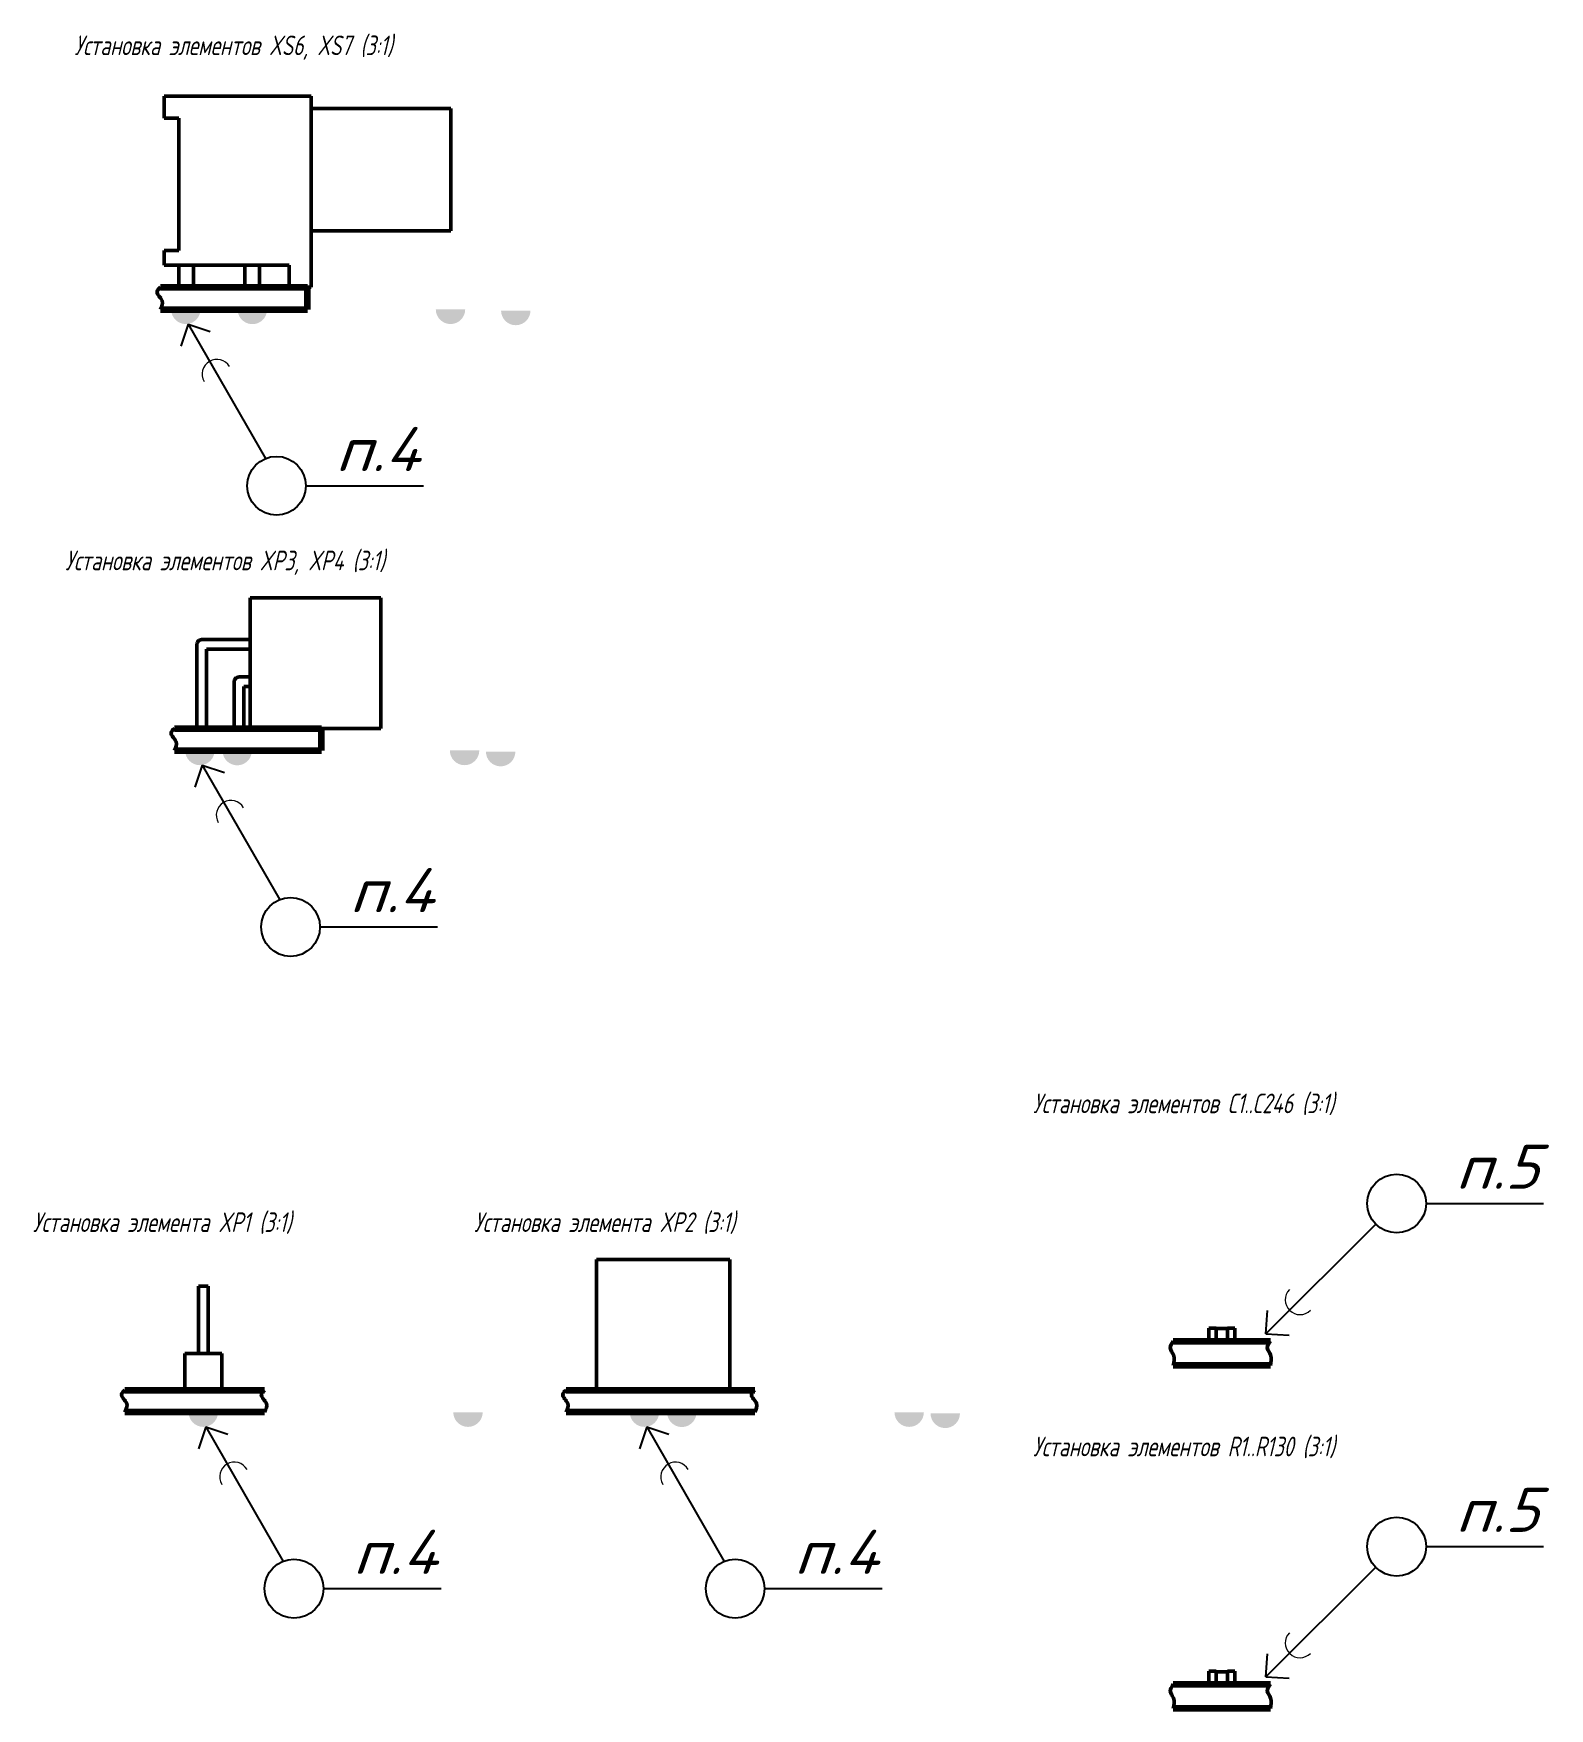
# Model space of a CAD drawing. Header units: millimetres. Extents: x 0 to 936, y 0 to 420.
# Drawn here: x 627.1 to 936.4, y 35.2 to 376.9 of the extents above; entities that cross this region are included whole.
import ezdxf

# ---------------------------------------------------------------- set-up
doc = ezdxf.new("R2010")
doc.units = ezdxf.units.MM
doc.linetypes.add('осевая', pattern=[50.8, 31.75, -6.35, 6.35, -6.35])
doc.styles.get("Standard").update_dxf_attribs({"font": 'gost_a_italic.ttf', "width": 1.3})

msp = doc.modelspace()

# ---------------------------------------------------------------- hatches: boundary and pattern name
h = msp.add_hatch(color=256)
h.dxf.hatch_style = 1
edge = h.paths.add_edge_path()
edge.add_line((655.22, 320.63), (661.22, 320.63))
edge.add_arc((658.22, 320.63), 3, 180, 360, ccw=False)
edge = h.paths.add_edge_path()
edge.add_arc((712.22, 320.63), 3, 180, 360)
edge.add_line((709.22, 320.63), (715.22, 320.63))
h = msp.add_hatch(color=256)
h.dxf.hatch_style = 1
edge = h.paths.add_edge_path()
edge.add_line((668.8, 320.63), (674.8, 320.63))
edge.add_arc((671.8, 320.61), 3, -180.3305, 0.3305, ccw=False)
edge = h.paths.add_edge_path()
edge.add_arc((725.53, 320.39), 3, 180, 360)
edge.add_line((722.53, 320.39), (728.53, 320.39))
h = msp.add_hatch(color=256)
h.dxf.hatch_style = 1
edge = h.paths.add_edge_path()
edge.add_line((658.09, 230.63), (664.09, 230.63))
edge.add_arc((661.09, 230.63), 3, 180, 360, ccw=False)
edge = h.paths.add_edge_path()
edge.add_arc((715.09, 230.63), 3, 180, 360)
edge.add_line((712.09, 230.63), (718.09, 230.63))
h = msp.add_hatch(color=256)
h.dxf.hatch_style = 1
edge = h.paths.add_edge_path()
edge.add_line((665.71, 230.63), (671.71, 230.63))
edge.add_arc((668.71, 230.61), 3, -180.3305, 0.3305, ccw=False)
edge = h.paths.add_edge_path()
edge.add_arc((722.45, 230.39), 3, 180, 360)
edge.add_line((719.45, 230.39), (725.45, 230.39))
at = {"lineweight": 30}
h = msp.add_hatch(color=256, dxfattribs=at)
h.dxf.hatch_style = 1
h.paths.add_polyline_path([(866.03, 110.13), (866.94, 110.13), (866.94, 111.45, -0.258655)])
h.paths.add_polyline_path([(872.22, 110.13), (873.13, 110.13, -0.258654), (872.22, 111.45)])
h = msp.add_hatch(color=256)
h.dxf.hatch_style = 1
edge = h.paths.add_edge_path()
edge.add_line((658.79, 95.63), (664.79, 95.63))
edge.add_arc((661.79, 95.63), 3, 180, 360, ccw=False)
edge = h.paths.add_edge_path()
edge.add_arc((715.79, 95.63), 3, 180, 360)
edge.add_line((712.79, 95.63), (718.79, 95.63))
h = msp.add_hatch(color=256)
h.dxf.hatch_style = 1
edge = h.paths.add_edge_path()
edge.add_line((748.79, 95.63), (754.79, 95.63))
edge.add_arc((751.79, 95.63), 3, 180, 360, ccw=False)
edge = h.paths.add_edge_path()
edge.add_arc((805.79, 95.63), 3, 180, 360)
edge.add_line((802.79, 95.63), (808.79, 95.63))
h = msp.add_hatch(color=256)
h.dxf.hatch_style = 1
edge = h.paths.add_edge_path()
edge.add_line((756.41, 95.63), (762.41, 95.63))
edge.add_arc((759.41, 95.61), 3, -180.3305, 0.3305, ccw=False)
edge = h.paths.add_edge_path()
edge.add_arc((813.15, 95.39), 3, 180, 360)
edge.add_line((810.15, 95.39), (816.15, 95.39))
h = msp.add_hatch(color=256, dxfattribs=at)
h.dxf.hatch_style = 1
h.paths.add_polyline_path([(866.03, 40.13), (866.94, 40.13), (866.94, 41.45, -0.258655)])
h.paths.add_polyline_path([(872.22, 40.13), (873.13, 40.13, -0.258654), (872.22, 41.45)])

# ---------------------------------------------------------------- linework, layer by layer
at = {"linetype": 'осевая', "lineweight": 50, "ltscale": 100}
for p, q in [((683.78, 364.13), (653.78, 364.13)), ((653.78, 364.13), (653.78, 359.63)), ((683.78, 364.13), (683.78, 361.58)), ((653.78, 359.63), (656.78, 359.63)), ((656.78, 332.63), (656.78, 359.63)), ((683.78, 361.58), (712.28, 361.58)), ((683.78, 361.58), (683.78, 336.68)), ((712.28, 361.58), (712.28, 336.68)), ((712.28, 336.68), (683.78, 336.68)), ((683.78, 336.68), (683.78, 325.13)), ((653.78, 329.63), (653.78, 332.63)), ((653.78, 332.63), (656.78, 332.63)), ((679.28, 329.63), (653.78, 329.63)), ((656.78, 325.13), (656.78, 329.63)), ((659.78, 325.13), (659.78, 329.63)), ((670.28, 325.13), (670.28, 329.63)), ((673.28, 325.13), (673.28, 329.63)), ((679.28, 325.13), (679.28, 329.63)), ((656.78, 325.13), (659.78, 325.13)), ((670.28, 325.13), (673.28, 325.13)), ((683.78, 325.13), (679.28, 325.13)), ((671.35, 235.13), (671.35, 261.8)), ((671.35, 261.8), (698.02, 261.8)), ((698.02, 261.8), (698.02, 235.13)), ((661.45, 253.25), (671.35, 253.25)), ((660.47, 252.27), (660.47, 235.13)), ((662.42, 251.3), (662.42, 235.13)), ((662.42, 251.3), (671.35, 251.3)), ((668.09, 244.65), (668.09, 235.13)), ((669.07, 245.63), (671.35, 245.63)), ((670.04, 243.68), (670.04, 235.13)), ((670.04, 243.68), (671.35, 243.68)), ((698.02, 235.13), (671.35, 235.13))]:
    msp.add_line(p, q, dxfattribs=at)
at = {"linetype": 'осевая', "lineweight": 106, "ltscale": 100}
for p, q in [((653.03, 325.13), (683.03, 325.13)), ((683.03, 320.63), (683.03, 325.13)), ((653.03, 320.63), (683.03, 320.63)), ((655.9, 235.13), (685.9, 235.13)), ((685.9, 230.63), (685.9, 235.13)), ((655.9, 230.63), (685.9, 230.63))]:
    msp.add_line(p, q, dxfattribs=at)
for p, q in [((658.72, 317.63), (657.22, 313.13)), ((658.72, 317.63), (663.22, 316.13)), ((658.72, 317.63), (674.5, 290.19)), ((682.72, 284.63), (706.72, 284.63)), ((661.59, 227.63), (660.09, 223.13)), ((661.59, 227.63), (666.09, 226.13)), ((661.59, 227.63), (677.37, 200.19)), ((685.59, 194.63), (709.59, 194.63)), ((911.23, 138.21), (935.23, 138.21)), ((878.58, 111.63), (900.99, 133.98)), ((878.58, 111.63), (878.86, 116.36)), ((878.58, 111.63), (883.32, 111.35)), ((650.54, 100.13), (665.54, 100.13)), ((740.54, 100.13), (755.54, 100.13)), ((662.29, 92.63), (660.79, 88.13)), ((662.29, 92.63), (666.79, 91.13)), ((662.29, 92.63), (678.07, 65.19)), ((752.29, 92.63), (750.79, 88.13)), ((752.29, 92.63), (756.79, 91.13)), ((752.29, 92.63), (768.07, 65.19)), ((911.23, 68.21), (935.23, 68.21)), ((878.58, 41.63), (900.99, 63.98)), ((686.29, 59.63), (710.29, 59.63)), ((776.29, 59.63), (800.29, 59.63)), ((878.58, 41.63), (878.86, 46.36)), ((878.58, 41.63), (883.32, 41.35))]:
    msp.add_line(p, q)
at = {"lineweight": 50}
for p, q in [((742.03, 126.8), (742.03, 100.13)), ((742.03, 126.8), (769.18, 126.8)), ((769.18, 126.8), (769.18, 100.13)), ((660.83, 107.63), (660.83, 121.37)), ((660.83, 121.37), (662.75, 121.37)), ((662.75, 121.37), (662.75, 107.63)), ((866.94, 112.77), (866.94, 110.13)), ((866.94, 112.77), (868.43, 112.77)), ((866.94, 110.13), (868.43, 110.13)), ((868.43, 112.77), (868.43, 112.69)), ((868.43, 112.69), (870.74, 112.69)), ((868.43, 110.21), (868.43, 112.69)), ((868.43, 110.13), (868.43, 110.21)), ((868.43, 110.21), (870.74, 110.21)), ((870.74, 112.77), (872.22, 112.77)), ((870.74, 112.77), (870.74, 112.69)), ((870.74, 112.69), (870.74, 110.21)), ((870.74, 110.13), (870.74, 110.21)), ((870.74, 110.13), (872.22, 110.13)), ((872.22, 112.77), (872.22, 110.13)), ((658.04, 107.63), (665.54, 107.63)), ((658.04, 107.63), (658.04, 100.13)), ((665.54, 107.63), (665.54, 100.13)), ((866.94, 42.77), (866.94, 40.13)), ((866.94, 42.77), (868.43, 42.77)), ((868.43, 42.77), (868.43, 42.69)), ((868.43, 42.69), (870.74, 42.69)), ((868.43, 40.21), (868.43, 42.69)), ((870.74, 42.77), (872.22, 42.77)), ((870.74, 42.77), (870.74, 42.69)), ((870.74, 42.69), (870.74, 40.21)), ((872.22, 42.77), (872.22, 40.13)), ((866.94, 40.13), (868.43, 40.13)), ((868.43, 40.13), (868.43, 40.21)), ((868.43, 40.21), (870.74, 40.21)), ((870.74, 40.13), (870.74, 40.21)), ((870.74, 40.13), (872.22, 40.13))]:
    msp.add_line(p, q, dxfattribs=at)
at = {"lineweight": 106}
for p, q in [((859.68, 110.13), (879.48, 110.13)), ((879.48, 105.18), (859.68, 105.18)), ((645.79, 100.13), (674.29, 100.13)), ((735.79, 100.13), (774.29, 100.13)), ((674.29, 95.63), (645.79, 95.63)), ((774.29, 95.63), (735.79, 95.63)), ((859.68, 40.13), (879.48, 40.13)), ((879.48, 35.18), (859.68, 35.18))]:
    msp.add_line(p, q, dxfattribs=at)
at = {"lineweight": 140}
for p, q in [((865.13, 110.13), (868.76, 110.13)), ((870.41, 110.13), (874.04, 110.13)), ((865.13, 40.13), (868.76, 40.13)), ((870.41, 40.13), (874.04, 40.13))]:
    msp.add_line(p, q, dxfattribs=at)
for centre in [(676.72, 284.63), (679.59, 194.63), (905.23, 138.21), (905.23, 68.21), (680.29, 59.63), (770.29, 59.63)]:
    msp.add_circle(centre, 6)
at = {"lineweight": 13}
for centre, start, end in [((664.56, 307.43), 30.4829, 210.4829), ((667.43, 217.43), 30.4829, 210.4829), ((885.52, 118.53), 135.5012, 315.5012), ((668.13, 82.43), 30.4829, 210.4829), ((758.13, 82.43), 30.4829, 210.4829), ((885.52, 48.53), 135.5012, 315.5012)]:
    msp.add_arc(centre, 3, start, end, dxfattribs=at)
at = {"linetype": 'осевая', "lineweight": 50, "ltscale": 100}
for centre in [(661.45, 252.27), (669.07, 244.65)]:
    msp.add_arc(centre, 0.975, 90, 180, dxfattribs=at)
at = {"lineweight": 50}
for points in [[(653.03, 325.13), (652.35, 324.24), (653.39, 322.39), (653.03, 320.63)], [(655.9, 235.13), (655.22, 234.24), (656.26, 232.39), (655.9, 230.63)], [(859.68, 110.13), (859.05, 108.73), (859.73, 107.32), (859.68, 105.18)], [(879.48, 110.13), (878.85, 108.73), (879.53, 107.32), (879.48, 105.18)], [(645.79, 100.13), (645.12, 99.24), (646.16, 97.39), (645.79, 95.63)], [(674.29, 100.13), (673.62, 99.24), (674.66, 97.39), (674.29, 95.63)], [(735.79, 100.13), (735.12, 99.24), (736.16, 97.39), (735.79, 95.63)], [(774.29, 100.13), (773.62, 99.24), (774.66, 97.39), (774.29, 95.63)], [(859.68, 40.13), (859.05, 38.73), (859.73, 37.32), (859.68, 35.18)], [(879.48, 40.13), (878.85, 38.73), (879.53, 37.32), (879.48, 35.18)]]:
    msp.add_spline(points, degree=3, dxfattribs=at)

# ---------------------------------------------------------------- texts
at = {"color": 7, "linetype": 'Continuous', "lineweight": -3, "width": 0.9}
for s, p in [('Установка элементов XS6, XS7 (3:1)', (635.52, 372.49)), ('Установка элементов XP3, XP4 (3:1)', (633.65, 267.39)), ('Установка элементов С1..С246 (3:1)', (831.08, 156.63)), ('Установка элемента XP1 (3:1)', (627.04, 132.39)), ('Установка элемента XP2 (3:1)', (717.04, 132.39)), ('Установка элементов R1..R130 (3:1)', (831.08, 86.63))]:
    msp.add_text(s, height=4, dxfattribs=at).set_placement(p)
at = {"char_height": 9, "attachment_point": 1}
for s, insert in [('п.4', (688.72, 296.63)), ('п.4', (691.59, 206.63)), ('п.5', (917.23, 150.21)), ('п.5', (917.23, 80.21)), ('п.4', (692.29, 71.63)), ('п.4', (782.29, 71.63))]:
    msp.add_mtext_dynamic_manual_height_columns(s, width=16.095, gutter_width=136.21, heights=[0], dxfattribs=dict(at, insert=insert))

doc.saveas('drawing.dxf')
